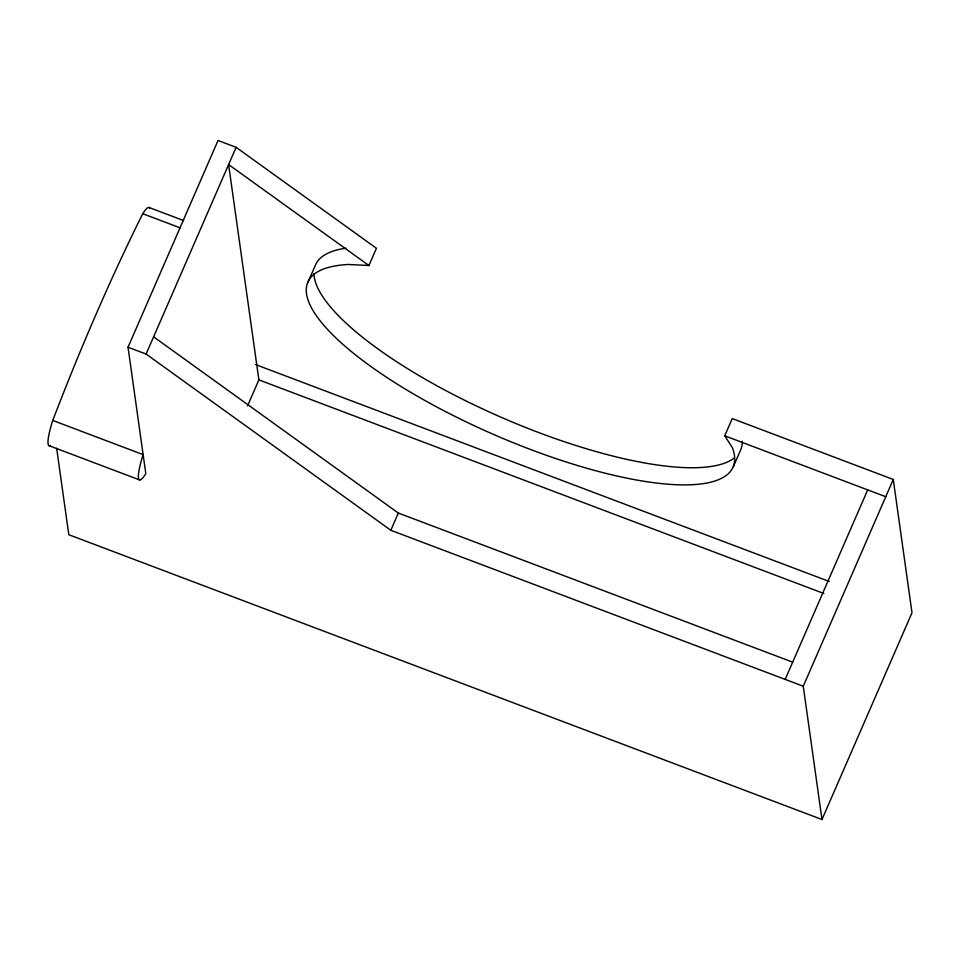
<?xml version="1.0" encoding="UTF-8"?>
<svg xmlns="http://www.w3.org/2000/svg" width="960" height="960" viewBox="0 0 960 960"><rect width="100%" height="100%" fill="white"/><g stroke="black" fill="none" stroke-linecap="round" stroke-linejoin="round"><path stroke-width="1.44" d="M149.652 208.008A35.388 5.808 -69.3 0 0 142.752 213.72A452.244 74.208 -69.3 0 0 52.74 420.444L143.124 454.62A35.388 5.808 -69.3 0 0 145.8 473.664L128.028 347.22L218.04 140.484L236.112 147.324L376.428 248.28L368.928 265.512L348.276 264.48A231.828 65.628 23.5 0 0 469.02 423.252A231.828 65.628 23.5 0 0 732.36 447.6L724.728 435.804L732.228 418.572L893.268 479.46L912 612.78L821.988 819.516L68.808 534.72L56.652 448.284M821.988 819.516L803.256 686.232L390.828 530.28L146.112 354.06L236.112 147.324M247.572 405.852L258.876 379.872L228.612 164.556L368.928 265.512M307.764 282.732L315.264 265.5A231.828 65.628 23.5 0 1 345.888 248.196M390.828 530.28L398.328 513.048L153.612 336.828M733.404 466.548L740.904 449.328A231.828 65.628 23.5 0 0 742.248 441.288M785.184 679.392L867.696 489.888L885.768 496.716M803.256 686.232L893.268 479.46M148.86 207.42L183.624 220.56M142.752 213.72L180.3 227.916M724.728 435.804L867.696 489.888M255.588 364.572L829.248 581.484M258.876 379.872L823.848 593.496M128.028 347.22L146.112 354.06M398.328 513.048L792.684 662.16M49.32 445.788L139.692 479.964M734.292 457.944A231.828 65.628 23.5 0 1 499.788 416.676A231.828 65.628 23.5 0 1 313.932 273.54M50.436 445.488A35.388 5.808 -69.3 0 1 52.74 420.444"/></g></svg>
